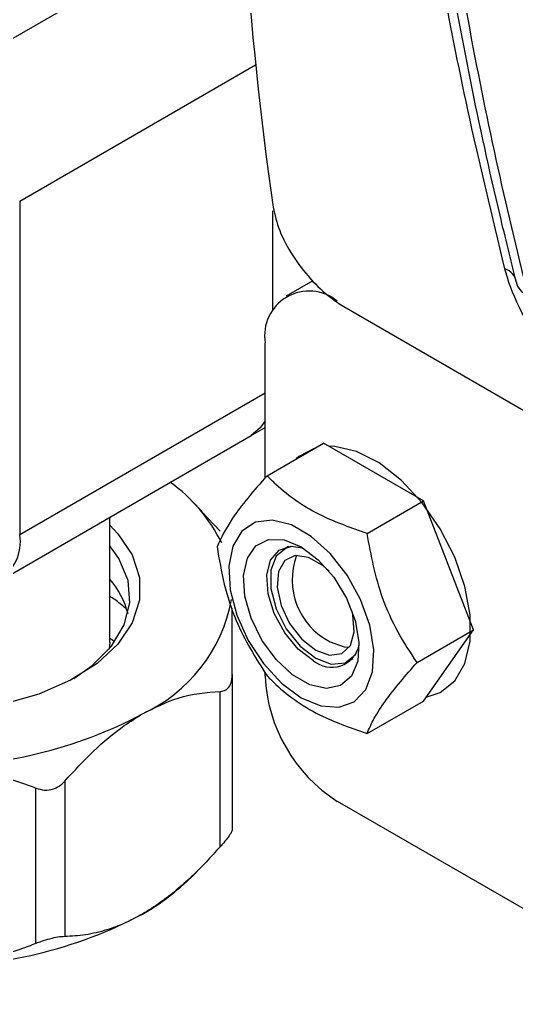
# Model space of a CAD drawing. Extents: x 75 to 2075, y 25 to 1460.
# Drawn here: x 1641.2 to 1671.6, y 577.8 to 638.3 of the extents above; entities that cross this region are included whole.
import ezdxf

# ---------------------------------------------------------------- set-up
doc = ezdxf.new("R2010")
doc.units = 0
doc.header["$LTSCALE"] = 5
doc.linetypes.add('SLD-KATı', pattern=[0])
doc.layers.get('0').update_dxf_attribs({"linetype": 'CONTINUOUS'})

msp = doc.modelspace()

# ---------------------------------------------------------------- linework, layer by layer
at = {"color": 7, "linetype": 'SLD-KATı'}
for p, q in [((1636.742, 634.875), (1652.21, 643.805)), ((1641.161, 627.221), (1641.161, 606.807)), ((1656.629, 626.63), (1656.629, 620.516)), ((1659.098, 622.341), (1657.482, 621.408)), ((1660.998, 620.769), (1738.78, 575.867)), ((1656.187, 610.278), (1656.187, 618.546)), ((1639.866, 603.946), (1655.334, 612.875)), ((1655.334, 612.875), (1656.187, 613.367)), ((1656.303, 610.412), (1659.754, 612.404)), ((1665.878, 608.869), (1659.754, 612.404)), ((1652.33, 608.213), (1651.709, 608.843)), ((1662.427, 606.877), (1665.878, 608.869)), ((1668.94, 600.978), (1665.878, 608.869)), ((1653.434, 607.026), (1652.31, 608.194)), ((1646.666, 600.222), (1646.666, 607.871)), ((1657.607, 606.075), (1657.302, 605.899)), ((1665.488, 598.985), (1668.94, 600.978)), ((1665.878, 596.621), (1668.94, 600.978)), ((1646.666, 600.222), (1646.642, 599.802)), ((1646.89, 600.296), (1646.666, 600.443)), ((1661.259, 599.044), (1661.564, 599.221)), ((1656.187, 598.133), (1656.187, 598.371)), ((1654.166, 598.234), (1654.166, 588.719)), ((1653.434, 587.698), (1653.434, 597.213)), ((1662.427, 594.629), (1665.878, 596.621)), ((1643.915, 591.718), (1643.915, 582.203)), ((1642.147, 581.78), (1642.147, 591.295)), ((1694.194, 571.089), (1660.607, 590.478)), ((1651.709, 585.881), (1652.33, 586.511))]:
    msp.add_line(p, q, dxfattribs=at)
at = {"color": 8, "linetype": 'SLD-KATı'}
for p, q in [((1641.161, 627.221), (1655.605, 635.559)), ((1641.161, 606.807), (1656.187, 615.482))]:
    msp.add_line(p, q, dxfattribs=at)
at = {"color": 7, "linetype": 'SLD-KATı', "flags": 128}
for points in [[(1656.187, 613.767), (1655.884, 613.331), (1655.335, 612.875), (1655.334, 612.875)], [(1656.187, 613.767), (1655.884, 613.331), (1655.335, 612.875), (1655.334, 612.875)], [(1659.184, 612.075), (1658.246, 611.58), (1658.083, 611.44)], [(1666.042, 596.855), (1666.91, 597.138), (1667.801, 597.849), (1668.423, 598.92), (1668.742, 600.292), (1668.742, 601.892), (1668.423, 603.633), (1667.801, 605.421), (1666.91, 607.161), (1665.799, 608.757), (1664.527, 610.125), (1663.163, 611.19), (1661.78, 611.896), (1660.453, 612.203), (1660.083, 612.215)], [(1646.666, 607.389), (1647.165, 606.863), (1648.04, 605.559), (1648.485, 604.185), (1648.485, 602.787), (1648.04, 601.412), (1647.165, 600.109), (1645.89, 598.92), (1644.258, 597.887), (1642.325, 597.044), (1640.157, 596.421), (1637.828, 596.038), (1635.416, 595.909)], [(1658.397, 596.826), (1659.597, 596.324), (1660.708, 596.24), (1661.647, 596.58), (1662.345, 597.319), (1662.751, 598.403), (1662.834, 599.751), (1662.587, 601.262), (1662.03, 602.826), (1661.203, 604.325), (1660.169, 605.649), (1659.002, 606.7), (1657.791, 607.399), (1656.625, 607.695), (1655.59, 607.565), (1654.764, 607.02), (1654.206, 606.1), (1653.96, 604.873), (1654.043, 603.43), (1654.448, 601.878), (1655.147, 600.333), (1656.086, 598.908), (1657.197, 597.709), (1658.397, 596.826)], [(1658.397, 606.055), (1659.442, 605.27), (1660.394, 604.191), (1661.169, 602.914), (1661.697, 601.552), (1661.932, 600.227), (1661.853, 599.055), (1661.467, 598.142), (1660.808, 597.568), (1659.935, 597.385), (1658.925, 597.608), (1657.868, 598.218), (1656.859, 599.161), (1655.985, 600.353), (1655.327, 601.687), (1654.94, 603.046), (1654.861, 604.308), (1655.097, 605.362), (1655.625, 606.114), (1656.4, 606.497), (1657.352, 606.477), (1658.397, 606.055)], [(1644.472, 598.001), (1645.598, 598.79), (1646.786, 599.978), (1647.563, 601.274), (1647.902, 602.632), (1647.789, 604.003), (1647.228, 605.336), (1646.666, 606.121)], [(1659.148, 599.085), (1658.217, 599.802), (1657.387, 600.799), (1656.748, 601.97), (1656.369, 603.186), (1656.291, 604.317), (1656.523, 605.24), (1657.039, 605.854), (1657.783, 606.093), (1658.504, 605.992)], [(1657.831, 606.073), (1657.482, 605.986), (1656.857, 605.486), (1656.525, 604.624), (1656.525, 603.502), (1656.857, 602.255), (1657.482, 601.035), (1658.324, 599.988), (1659.281, 599.24)], [(1660.102, 604.566), (1659.716, 604.912), (1658.845, 605.415), (1658.032, 605.52), (1657.388, 605.214), (1657, 604.538), (1656.92, 603.582), (1657.158, 602.477), (1657.683, 601.37), (1658.424, 600.413), (1659.281, 599.734), (1659.281, 599.734)], [(1659.281, 599.734), (1660.137, 599.424), (1660.878, 599.526), (1661.403, 600.026), (1661.642, 600.856), (1661.561, 601.904), (1661.505, 602.136)], [(1660.165, 600.244), (1661.021, 599.934), (1661.34, 599.925)], [(1659.281, 599.24), (1660.238, 598.883), (1661.079, 598.958), (1661.704, 599.457), (1661.784, 599.583)]]:
    msp.add_lwpolyline(points, dxfattribs=at)
at = {"color": 7, "linetype": 'SLD-KATı'}
for centre, radius, start, end in [((1670.575, 622.112), 0.999, 9.49148, 72.92724), ((1672.541, 622.441), 0.994, 189.51997, 253.11636), ((1658.881, 618.984), 2.729, 50.79671, 189.21404), ((1644.479, 601.825), 10.089, 26.28307, 54.23914), ((1638.467, 606.37), 2.729, 230.79671, 9.21404), ((1662.123, 604.05), 4.281, 159.80136, 242.77692), ((1642.768, 600.657), 5.188, 14.48878, 41.28307), ((1644.6, 604.637), 9.701, 294.83039, 349.23776), ((1660.254, 600.412), 1.727, 230.17979, 347.54124), ((1665.782, 598.57), 9.605, 182.60548, 237.39452), ((1635.956, 619.711), 27.054, 268.8559, 298.04024), ((1641.719, 595.926), 14.167, 299.40382, 314.84309), ((1635.956, 607.463), 27.054, 268.8559, 298.04024)]:
    msp.add_arc(centre, radius, start, end, dxfattribs=at)
msp.add_ellipse((1846.267, 779.94), major_axis=(133.476, 247.654), ratio=0.556891, start_param=2.183647, end_param=2.496027, dxfattribs=at)
for points, knots in [([(1670.869, 623.067), (1670.091, 626.293), (1668.011, 634.92), (1666.167, 645.299), (1664.402, 657.747), (1663.054, 669.98), (1662.573, 681.094), (1662.332, 686.65)], [0, 0, 0, 0, 0.161647, 0.432271, 0.49989, 0.749945, 1, 1, 1, 1]), ([(1671.561, 622.277), (1671.226, 623.632), (1669.553, 630.414), (1667.483, 640.772), (1665.568, 653.452), (1664.362, 664.089), (1663.486, 674.934), (1663.209, 682.322), (1663.071, 686.019)], [0, 0, 0, 0, 0.068048, 0.340392, 0.504572, 0.669037, 0.834372, 1, 1, 1, 1]), ([(1663.81, 685.391), (1663.936, 681.887), (1664.188, 674.874), (1665.177, 661.963), (1667.016, 646.779), (1669.605, 632.501), (1671.592, 624.235), (1672.253, 621.49)], [0, 0, 0, 0, 0.1565717, 0.3133919, 0.5875237, 0.862996, 1, 1, 1, 1]), ([(1656.674, 626.846), (1656.781, 626.376), (1656.994, 625.435), (1657.829, 623.874), (1658.927, 622.435), (1660.046, 621.376), (1660.733, 620.938), (1660.998, 620.769)], [0, 0, 0, 0, 0.2176197, 0.4352989, 0.6519385, 0.8657336, 1, 1, 1, 1]), ([(1677.473, 614.367), (1677.436, 614.389), (1676.735, 614.798), (1675.394, 615.811), (1673.538, 617.793), (1671.987, 620.095), (1671.176, 621.937), (1670.917, 622.891), (1670.869, 623.067)], [0, 0, 0, 0, 0.013161, 0.251207, 0.464441, 0.703749, 0.945436, 1, 1, 1, 1]), ([(1656.303, 610.412), (1655.902, 609.956), (1655.09, 609.033), (1653.896, 607.463), (1653.495, 606.6), (1653.241, 606.055)], [0, 0, 0, 0, 0.264861, 0.535466, 1, 1, 1, 1]), ([(1662.427, 606.877), (1661.497, 607.203), (1659.298, 607.973), (1657.393, 609.31), (1656.482, 610.231), (1656.303, 610.412)], [0, 0, 0, 0, 0.370604, 0.876586, 1, 1, 1, 1]), ([(1665.488, 598.985), (1665.087, 599.591), (1664.276, 600.817), (1663.081, 603.415), (1662.68, 605.536), (1662.427, 606.877)], [0, 0, 0, 0, 0.264861, 0.535466, 1, 1, 1, 1]), ([(1653.241, 606.055), (1653.371, 605.293), (1653.633, 603.75), (1654.523, 600.976), (1655.614, 599.253), (1656.303, 598.164)], [0, 0, 0, 0, 0.264861, 0.535466, 1, 1, 1, 1]), ([(1647.634, 602.304), (1647.425, 602.484), (1647.127, 602.74), (1646.772, 602.968), (1646.666, 603.036)], [0, 0, 0, 0, 0.7027457, 1, 1, 1, 1]), ([(1654.166, 598.234), (1654.166, 598.685), (1654.166, 599.591), (1654.166, 600.936), (1654.166, 601.864), (1654.166, 602.285), (1654.166, 602.303)], [0, 0, 0, 0, 0.304553, 0.611265, 0.98338, 1, 1, 1, 1]), ([(1662.427, 594.629), (1662.556, 594.928), (1662.819, 595.534), (1663.709, 596.928), (1664.799, 598.189), (1665.488, 598.985)], [0, 0, 0, 0, 0.264861, 0.535466, 1, 1, 1, 1]), ([(1653.434, 597.213), (1653.551, 597.23), (1653.788, 597.263), (1654.037, 597.529), (1654.152, 597.878), (1654.162, 598.132), (1654.166, 598.234)], [0, 0, 0, 0, 0.280694, 0.562832, 0.82575, 1, 1, 1, 1]), ([(1656.303, 598.164), (1656.482, 597.983), (1657.393, 597.062), (1659.298, 595.725), (1661.497, 594.954), (1662.427, 594.629)], [0, 0, 0, 0, 0.1234145, 0.6293958, 1, 1, 1, 1]), ([(1648.674, 595.832), (1649.409, 596.201), (1651.063, 597.029), (1652.587, 597.147), (1653.434, 597.213)], [0, 0, 0, 0, 0.444644, 1, 1, 1, 1]), ([(1643.915, 591.718), (1644.492, 592.343), (1645.662, 593.61), (1647.286, 594.971), (1648.303, 595.602), (1648.674, 595.832)], [0, 0, 0, 0, 0.382411, 0.774653, 1, 1, 1, 1]), ([(1635.416, 592.662), (1635.861, 592.651), (1637.152, 592.618), (1639.281, 592.257), (1641.053, 591.718), (1641.993, 591.355), (1642.147, 591.295)], [0, 0, 0, 0, 0.191127, 0.553705, 0.926736, 1, 1, 1, 1]), ([(1642.147, 591.295), (1642.324, 591.241), (1642.678, 591.133), (1643.22, 591.21), (1643.636, 591.432), (1643.835, 591.637), (1643.915, 591.718)], [0, 0, 0, 0, 0.280694, 0.562832, 0.82575, 1, 1, 1, 1]), ([(1654.166, 588.719), (1654.156, 588.676), (1654.135, 588.592), (1653.946, 588.312), (1653.692, 587.995), (1653.507, 587.783), (1653.434, 587.698)], [0, 0, 0, 0, 0.280694, 0.562832, 0.82575, 1, 1, 1, 1]), ([(1653.434, 587.698), (1652.856, 587.07), (1651.983, 586.121), (1650.747, 585.03), (1649.742, 584.243), (1649.046, 583.813), (1648.674, 583.584)], [0, 0, 0, 0, 0.382246, 0.577663, 0.77475, 1, 1, 1, 1]), ([(1648.674, 583.584), (1648.31, 583.388), (1647.576, 582.994), (1646.405, 582.567), (1645.17, 582.273), (1644.335, 582.227), (1643.915, 582.203)], [0, 0, 0, 0, 0.220853, 0.444668, 0.720511, 1, 1, 1, 1]), ([(1643.915, 582.203), (1643.782, 582.195), (1643.517, 582.178), (1643, 582.067), (1642.527, 581.924), (1642.255, 581.821), (1642.147, 581.78)], [0, 0, 0, 0, 0.280694, 0.562832, 0.82575, 1, 1, 1, 1]), ([(1642.147, 581.78), (1641.993, 581.721), (1641.073, 581.365), (1639.303, 580.823), (1637.175, 580.458), (1635.861, 580.425), (1635.416, 580.414)], [0, 0, 0, 0, 0.073265, 0.436543, 0.808871, 1, 1, 1, 1])]:
    msp.add_open_spline(points, degree=3, knots=knots, dxfattribs=at)

doc.saveas('drawing.dxf')
